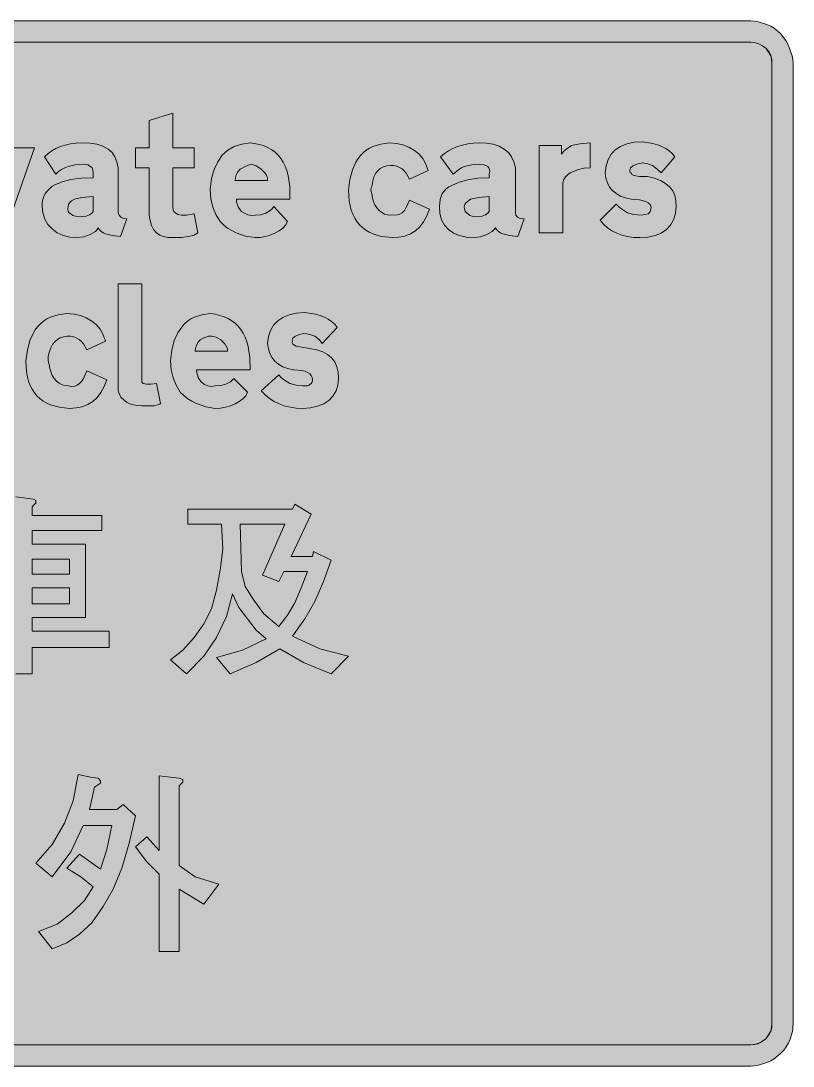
# Model space of a CAD drawing. Header units: metres. Extents: x 10 to 559, y 11 to 263.
# Drawn here: x 372.8 to 558.8, y 10.9 to 262.6 of the extents above; entities that cross this region are included whole.
import ezdxf

# ---------------------------------------------------------------- set-up
doc = ezdxf.new("R2010")
doc.units = ezdxf.units.M
doc.layers.add('FILL_BLACK_000000', color=7, linetype='Continuous', true_color=0x000000)
doc.layers.add('FILL_WHITE_FFFFFF', color=7, linetype='Continuous', true_color=0xffffff)

msp = doc.modelspace()

# ---------------------------------------------------------------- hatches: boundary and pattern name
at = {"layer": 'FILL_BLACK_000000', "true_color": 0x000000}
h = msp.add_hatch(color=7, dxfattribs=at)
h.dxf.hatch_style = 1
h.paths.add_polyline_path([(549.45, 262.5), (550.39, 262.33), (552.45, 261.66), (553.35, 261.33), (554.21, 260.83), (555.75, 259.56), (557.02, 257.87), (557.52, 256.99), (557.85, 255.96), (558.24, 255.06), (558.52, 254.16), (558.69, 253.26), (558.75, 252.36), (558.75, 21.06), (558.58, 19.22), (558.04, 17.35), (557.62, 16.43), (557.1, 15.53), (556.48, 14.67), (555.75, 13.86), (554.21, 12.58), (553.35, 12.09), (552.45, 11.76), (550.39, 11.08), (549.45, 10.92), (548.55, 10.86), (20.25, 10.86), (18.41, 11.03), (16.54, 11.57), (15.62, 11.99), (14.72, 12.51), (13.86, 13.13), (13.05, 13.86), (11.78, 15.55), (11.28, 16.43), (10.95, 17.46), (10.56, 18.36), (10.27, 19.26), (10.11, 20.16), (10.05, 21.06), (10.05, 252.36), (10.22, 254.2), (10.76, 256.07), (11.18, 256.99), (11.7, 257.89), (12.32, 258.75), (13.05, 259.56), (13.86, 260.29), (14.72, 260.91), (15.62, 261.43), (16.54, 261.85), (18.41, 262.39), (20.25, 262.56), (548.55, 262.56), (549.45, 262.5)])
h.paths.add_polyline_path([(18.19, 257.04), (17.32, 256.56), (16.57, 255.92), (15.97, 255.16), (15.52, 254.3), (15.25, 253.35), (15.15, 252.36), (15.15, 21.06), (15.19, 20.16), (15.45, 19.26), (15.94, 18.36), (16.65, 17.46), (17.42, 16.85), (18.34, 16.37), (19.31, 16.07), (20.25, 15.96), (548.55, 15.96), (549.49, 16.07), (550.46, 16.37), (551.38, 16.85), (552.15, 17.46), (552.89, 18.36), (553.35, 19.26), (553.58, 20.16), (553.65, 21.06), (553.65, 252.36), (553.61, 253.26), (553.35, 254.16), (552.86, 255.06), (552.15, 255.96), (551.38, 256.57), (550.46, 257.05), (549.49, 257.35), (548.55, 257.46), (20.25, 257.46), (19.17, 257.35), (18.19, 257.04)], flags=16)
h = msp.add_hatch(color=7, dxfattribs=at)
h.dxf.hatch_style = 1
h.paths.add_polyline_path([(414.45, 231.96), (414.45, 227.16), (409.35, 227.16), (409.35, 217.86), (409.42, 217), (409.6, 216.64), (409.95, 216.36), (410.59, 215.95), (411.45, 215.76), (412.65, 215.76), (414.45, 216.06), (415.35, 211.56), (414.96, 211.25), (414.45, 210.99), (413.14, 210.62), (411.43, 210.42), (409.35, 210.36), (408.11, 210.42), (407.06, 210.62), (406.19, 210.99), (405.45, 211.56), (404.7, 212.34), (404.21, 213.32), (403.89, 214.47), (403.65, 215.76), (403.65, 227.16), (400.35, 227.16), (400.35, 231.96), (403.65, 231.96), (403.65, 238.56), (409.35, 240.36), (409.35, 231.96), (414.45, 231.96)])
h = msp.add_hatch(color=7, dxfattribs=at)
h.dxf.hatch_style = 1
h.paths.add_polyline_path([(355.05, 231.96), (361.05, 231.96), (365.55, 218.16), (369.75, 231.96), (376.05, 231.96), (368.85, 211.56), (365.55, 211.56), (361.95, 211.56), (355.05, 231.96)])
h = msp.add_hatch(color=7, dxfattribs=at)
h.dxf.hatch_style = 1
h.paths.add_polyline_path([(394.72, 210.85), (393.15, 211.26), (392.53, 211.54), (392.02, 211.9), (391.63, 212.31), (391.35, 212.76), (391.13, 212.31), (390.72, 211.88), (389.47, 211.11), (387.89, 210.57), (386.25, 210.36), (384.51, 210.48), (382.91, 210.85), (381.48, 211.5), (380.25, 212.46), (379.24, 213.51), (378.49, 214.82), (378.01, 216.3), (377.85, 217.86), (377.9, 218.73), (378.05, 219.53), (378.29, 220.28), (378.63, 220.96), (379.07, 221.59), (379.61, 222.15), (380.24, 222.66), (380.96, 223.11), (382.7, 223.84), (384.81, 224.36), (387.3, 224.66), (390.15, 224.76), (390.15, 225.66), (390.07, 226.78), (389.9, 227.18), (389.55, 227.46), (388.87, 227.87), (388.37, 228.01), (387.75, 228.06), (385.84, 227.87), (384.15, 227.46), (383.3, 227.18), (382.54, 226.78), (381.83, 226.28), (381.15, 225.66), (378.45, 229.86), (379.28, 230.6), (380.19, 231.26), (381.19, 231.83), (382.28, 232.3), (383.44, 232.67), (384.69, 232.94), (386.03, 233.1), (387.45, 233.16), (389.36, 233.09), (391.05, 232.86), (392.51, 232.4), (393.75, 231.66), (394.72, 230.87), (395.4, 229.86), (395.86, 228.62), (396.15, 227.16), (396.15, 216.36), (396.44, 215.75), (396.86, 215.27), (397.46, 214.97), (398.25, 214.86), (396.75, 210.66), (394.72, 210.85)])
h.paths.add_polyline_path([(384.11, 216.73), (384.36, 216.34), (384.75, 216.06), (385.26, 215.71), (385.87, 215.53), (387.45, 215.46), (388.46, 215.56), (389.25, 215.83), (389.81, 216.22), (390.15, 216.66), (390.15, 220.26), (387.45, 220.07), (385.65, 219.66), (384.91, 219.21), (384.45, 218.76), (384.22, 218.31), (384.15, 217.86), (384.03, 217.24), (384.11, 216.73)], flags=16)
h = msp.add_hatch(color=7, dxfattribs=at)
h.dxf.hatch_style = 1
h.paths.add_polyline_path([(424.69, 219.02), (424.95, 218.16), (425.05, 217.76), (425.29, 217.41), (425.85, 216.66), (426.58, 216.22), (427.39, 215.87), (428.25, 215.69), (429.15, 215.76), (430.49, 215.88), (431.74, 216.25), (432.82, 216.9), (433.27, 217.34), (433.65, 217.86), (436.95, 214.26), (436.49, 213.4), (435.82, 212.64), (434.96, 211.97), (433.95, 211.41), (432.83, 210.96), (431.63, 210.63), (430.4, 210.43), (429.15, 210.36), (426.87, 210.76), (424.61, 211.52), (423.54, 212.05), (422.53, 212.68), (421.59, 213.42), (420.75, 214.26), (419.74, 215.9), (418.99, 217.71), (418.51, 219.74), (418.35, 222.06), (418.7, 224.59), (419.3, 226.79), (420.15, 228.66), (421.24, 230.2), (422.57, 231.41), (424.13, 232.31), (425.93, 232.89), (427.95, 233.16), (430.27, 232.76), (431.31, 232.44), (432.28, 232.02), (433.16, 231.52), (433.97, 230.92), (434.69, 230.23), (435.34, 229.45), (435.9, 228.57), (436.38, 227.6), (436.79, 226.53), (437.1, 225.36), (437.49, 222.71), (437.55, 219.66), (424.65, 219.66), (424.69, 219.02)])
h.paths.add_polyline_path([(432.15, 224.46), (432.15, 224.76), (431.87, 225.41), (431.5, 225.99), (430.54, 226.97), (429.41, 227.67), (428.25, 228.06), (426.9, 227.57), (425.55, 226.86), (424.98, 226.18), (424.61, 225.51), (424.41, 224.83), (424.35, 224.16), (432.15, 224.16), (432.15, 224.46)], flags=16)
h = msp.add_hatch(color=7, dxfattribs=at)
h.dxf.hatch_style = 1
h.paths.add_polyline_path([(463.25, 233.05), (464.77, 232.71), (466.19, 232.15), (467.55, 231.36), (468.61, 230.53), (469.54, 229.41), (470.29, 228.07), (470.85, 226.56), (466.35, 224.46), (465.56, 225.86), (465.08, 226.43), (464.55, 226.9), (463.96, 227.27), (463.31, 227.54), (462.61, 227.7), (461.85, 227.76), (460.89, 227.68), (460.05, 227.43), (459.32, 227.03), (458.7, 226.48), (458.19, 225.8), (457.8, 224.98), (457.52, 224.03), (457.35, 222.96), (457.09, 222.47), (457.05, 221.76), (457.35, 220.56), (457.35, 220.26), (457.63, 219.21), (458.01, 218.29), (458.48, 217.52), (459.04, 216.88), (459.66, 216.39), (460.35, 216.04), (461.08, 215.83), (461.85, 215.76), (463.42, 215.83), (464.04, 216.01), (464.55, 216.36), (465.13, 216.91), (465.56, 217.63), (466.35, 219.36), (471.15, 217.26), (470.52, 215.59), (469.74, 214.16), (468.83, 212.97), (467.77, 212.01), (466.58, 211.28), (465.24, 210.76), (463.77, 210.46), (462.15, 210.36), (459.72, 210.64), (458.62, 210.91), (457.6, 211.26), (456.66, 211.69), (455.8, 212.2), (455.01, 212.8), (454.31, 213.47), (453.69, 214.23), (453.15, 215.07), (452.7, 215.99), (452.32, 216.98), (451.82, 219.22), (451.65, 221.76), (452, 224.39), (452.61, 226.66), (453.46, 228.58), (453.99, 229.41), (454.57, 230.16), (455.23, 230.82), (455.94, 231.4), (456.72, 231.89), (457.56, 232.31), (459.43, 232.89), (461.55, 233.16), (463.25, 233.05)])
h = msp.add_hatch(color=7, dxfattribs=at)
h.dxf.hatch_style = 1
h.paths.add_polyline_path([(490.42, 210.85), (488.85, 211.26), (488.23, 211.54), (487.72, 211.9), (487.33, 212.31), (487.05, 212.76), (486.73, 212.31), (486.25, 211.88), (484.95, 211.11), (483.42, 210.57), (481.95, 210.36), (480.04, 210.49), (478.36, 210.86), (476.92, 211.47), (475.73, 212.31), (474.78, 213.38), (474.1, 214.66), (473.69, 216.16), (473.55, 217.86), (473.72, 219.54), (473.95, 220.29), (474.26, 220.97), (474.68, 221.58), (475.2, 222.12), (475.82, 222.58), (476.55, 222.96), (478.29, 223.75), (480.38, 224.31), (482.79, 224.65), (485.55, 224.76), (485.55, 225.66), (485.67, 226.28), (485.62, 226.78), (485.47, 227.18), (485.25, 227.46), (484.31, 227.87), (483.15, 228.06), (481.35, 227.87), (479.55, 227.46), (478.87, 227.18), (478.2, 226.78), (476.85, 225.66), (473.85, 229.86), (474.78, 230.6), (475.77, 231.26), (476.82, 231.83), (477.94, 232.3), (479.13, 232.67), (480.39, 232.94), (481.73, 233.1), (483.15, 233.16), (484.89, 233.09), (486.49, 232.86), (487.92, 232.4), (489.15, 231.66), (490.16, 230.87), (490.95, 229.86), (491.51, 228.62), (491.85, 227.16), (491.85, 216.36), (491.97, 215.75), (492.34, 215.27), (492.99, 214.97), (493.95, 214.86), (492.45, 210.66), (490.42, 210.85)])
h.paths.add_polyline_path([(479.77, 216.73), (480.06, 216.34), (480.45, 216.06), (480.91, 215.71), (481.43, 215.53), (482.85, 215.46), (483.86, 215.56), (484.65, 215.83), (485.21, 216.22), (485.55, 216.66), (485.55, 220.26), (483.07, 220.07), (481.05, 219.66), (479.96, 218.76), (479.66, 218.31), (479.55, 217.86), (479.61, 217.24), (479.77, 216.73)], flags=16)
h = msp.add_hatch(color=7, dxfattribs=at)
h.dxf.hatch_style = 1
h.paths.add_polyline_path([(497.55, 232.56), (502.95, 232.56), (502.95, 230.46), (503.45, 231.08), (504.04, 231.62), (505.35, 232.56), (507.37, 232.97), (509.85, 233.16), (509.85, 227.16), (508.38, 227.06), (507.11, 226.78), (506.01, 226.4), (505.05, 225.96), (504.43, 225.5), (503.93, 224.98), (503.53, 224.36), (503.25, 223.56), (503.25, 211.56), (497.55, 211.56), (497.55, 232.56)])
h = msp.add_hatch(color=7, dxfattribs=at)
h.dxf.hatch_style = 1
h.paths.add_polyline_path([(530.4, 216.16), (529.95, 214.66), (529.22, 213.38), (528.22, 212.31), (526.98, 211.47), (525.49, 210.86), (523.77, 210.49), (521.85, 210.36), (520.32, 210.43), (518.87, 210.64), (517.52, 210.98), (516.26, 211.45), (515.1, 212.04), (514.05, 212.76), (513.09, 213.6), (512.25, 214.56), (516.15, 218.46), (516.7, 217.84), (517.39, 217.3), (518.85, 216.36), (520.39, 215.95), (522.15, 215.76), (523.95, 216.06), (524.36, 216.7), (524.55, 217.56), (524.47, 217.99), (524.22, 218.39), (523.82, 218.75), (523.27, 219.06), (521.77, 219.5), (519.75, 219.66), (518.37, 219.96), (517.16, 220.39), (516.12, 220.97), (515.25, 221.68), (514.55, 222.54), (514.01, 223.54), (513.65, 224.68), (513.45, 225.96), (513.69, 227.66), (514.18, 229.16), (514.93, 230.44), (515.92, 231.51), (517.18, 232.35), (518.68, 232.96), (520.44, 233.33), (522.45, 233.46), (524.98, 233.07), (526.1, 232.74), (527.14, 232.33), (528.07, 231.84), (528.9, 231.27), (529.63, 230.61), (530.25, 229.86), (526.95, 225.96), (526.01, 226.86), (524.85, 227.76), (523.76, 228.17), (522.45, 228.36), (521.1, 228.08), (520.16, 227.68), (519.62, 227.18), (519.45, 226.56), (519.45, 226.26), (519.49, 226), (519.75, 225.96), (519.94, 225.55), (520.35, 225.36), (521.77, 225.1), (523.65, 225.06), (525.34, 224.65), (526.8, 224.1), (528.02, 223.41), (529.01, 222.58), (529.76, 221.61), (530.27, 220.5), (530.54, 219.25), (530.55, 217.86), (530.4, 216.16)])
h = msp.add_hatch(color=7, dxfattribs=at)
h.dxf.hatch_style = 1
h.paths.add_polyline_path([(401.85, 176.46), (401.85, 175.86), (401.85, 175.56), (402.24, 175.22), (402.97, 175.07), (404.04, 175.1), (405.45, 175.26), (406.35, 170.46), (406.24, 170.28), (405.94, 170.16), (404.85, 169.86), (401.85, 169.86), (400.85, 169.92), (399.9, 170.08), (399.02, 170.37), (398.21, 170.76), (397.51, 171.27), (396.91, 171.88), (396.46, 172.62), (396.15, 173.46), (396.15, 174.36), (396.15, 174.66), (396.15, 199.26), (401.85, 199.26), (401.85, 176.46)])
h = msp.add_hatch(color=7, dxfattribs=at)
h.dxf.hatch_style = 1
h.paths.add_polyline_path([(385.55, 191.95), (387.08, 191.61), (388.49, 191.05), (389.85, 190.26), (390.91, 189.43), (391.84, 188.31), (392.59, 186.97), (393.15, 185.46), (388.65, 183.36), (387.86, 184.76), (387.37, 185.33), (386.81, 185.8), (386.19, 186.17), (385.49, 186.44), (384.71, 186.6), (383.85, 186.66), (382.99, 186.49), (382.22, 186.21), (381.53, 185.8), (380.92, 185.27), (380.4, 184.62), (379.97, 183.83), (379.62, 182.92), (379.35, 181.86), (379.35, 180.66), (379.65, 179.46), (379.65, 179.16), (379.93, 178.11), (380.31, 177.19), (380.78, 176.42), (381.34, 175.78), (381.96, 175.29), (382.65, 174.94), (383.38, 174.73), (384.15, 174.66), (384.99, 174.54), (385.72, 174.62), (386.34, 174.87), (386.85, 175.26), (387.43, 175.77), (387.86, 176.42), (388.65, 178.26), (393.45, 176.16), (392.82, 174.49), (392.04, 173.06), (391.13, 171.87), (390.07, 170.91), (388.88, 170.18), (387.54, 169.66), (386.07, 169.36), (384.45, 169.26), (382.02, 169.53), (379.9, 170.11), (378.96, 170.53), (378.1, 171.02), (377.31, 171.6), (376.61, 172.26), (375.99, 173.01), (375.45, 173.84), (375, 174.75), (374.62, 175.76), (374.33, 176.85), (374.12, 178.03), (373.95, 180.66), (374.3, 183.29), (374.91, 185.56), (375.76, 187.48), (376.29, 188.31), (376.87, 189.06), (377.53, 189.72), (378.24, 190.3), (379.02, 190.79), (379.86, 191.21), (381.73, 191.79), (383.85, 192.06), (385.55, 191.95)])
h = msp.add_hatch(color=7, dxfattribs=at)
h.dxf.hatch_style = 1
h.paths.add_polyline_path([(415.09, 177.81), (415.35, 177.06), (415.45, 176.66), (415.69, 176.31), (416.25, 175.56), (416.98, 175), (417.79, 174.66), (418.65, 174.55), (419.55, 174.66), (420.89, 174.77), (422.14, 175.11), (423.22, 175.67), (424.05, 176.46), (427.35, 173.16), (426.89, 172.3), (426.22, 171.54), (425.36, 170.87), (424.35, 170.31), (423.23, 169.86), (422.03, 169.53), (420.8, 169.33), (419.55, 169.26), (417.27, 169.66), (415.01, 170.42), (413.94, 170.95), (412.93, 171.58), (411.99, 172.32), (411.15, 173.16), (410.14, 174.8), (409.39, 176.57), (408.91, 178.52), (408.75, 180.66), (409.1, 183.29), (409.7, 185.56), (410.55, 187.48), (411.64, 189.06), (412.27, 189.72), (412.97, 190.3), (413.72, 190.79), (414.53, 191.21), (416.33, 191.79), (418.35, 192.06), (419.55, 191.9), (420.67, 191.65), (421.71, 191.31), (422.68, 190.88), (423.56, 190.35), (424.37, 189.74), (425.09, 189.03), (425.74, 188.23), (426.3, 187.35), (426.78, 186.36), (427.19, 185.29), (427.5, 184.13), (427.89, 181.53), (427.95, 178.56), (415.05, 178.56), (415.09, 177.81)])
h.paths.add_polyline_path([(422.55, 183.36), (422.55, 183.66), (421.9, 184.76), (420.94, 185.72), (419.81, 186.4), (419.22, 186.59), (418.65, 186.66), (417.97, 186.6), (417.3, 186.43), (416.62, 186.15), (415.95, 185.76), (415.38, 185.08), (415.01, 184.41), (414.81, 183.73), (414.75, 183.06), (422.55, 183.06), (422.55, 183.36)], flags=16)
h = msp.add_hatch(color=7, dxfattribs=at)
h.dxf.hatch_style = 1
h.paths.add_polyline_path([(449.1, 174.86), (448.65, 173.44), (447.92, 172.2), (446.92, 171.17), (445.68, 170.35), (444.19, 169.75), (442.47, 169.38), (440.55, 169.26), (439.02, 169.33), (437.57, 169.54), (436.2, 169.88), (434.93, 170.35), (433.73, 170.94), (432.62, 171.66), (431.59, 172.5), (430.65, 173.46), (434.85, 177.36), (435.36, 176.74), (435.97, 176.2), (437.55, 175.26), (439.05, 174.85), (440.55, 174.66), (441.67, 174.7), (442.07, 174.79), (442.35, 174.96), (442.7, 175.23), (442.87, 175.56), (442.95, 176.16), (442.88, 176.69), (442.67, 177.17), (442.32, 177.58), (441.82, 177.92), (441.19, 178.2), (440.42, 178.4), (438.45, 178.56), (437.07, 178.86), (435.86, 179.29), (434.82, 179.87), (433.95, 180.58), (433.25, 181.44), (432.71, 182.44), (432.35, 183.58), (432.15, 184.86), (432.39, 186.55), (432.88, 188.01), (433.63, 189.26), (434.62, 190.3), (435.88, 191.12), (437.38, 191.74), (439.14, 192.15), (441.15, 192.36), (443.68, 191.97), (444.8, 191.64), (445.84, 191.23), (446.77, 190.74), (447.6, 190.17), (448.33, 189.51), (448.95, 188.76), (445.35, 184.86), (444.67, 185.76), (443.55, 186.66), (442.31, 187.07), (441.65, 187.21), (440.85, 187.26), (439.63, 186.98), (438.71, 186.58), (438.19, 186.08), (438.11, 185.78), (438.15, 185.46), (438.08, 185.06), (438.26, 184.75), (439.05, 184.26), (440.36, 183.96), (442.35, 183.66), (444.02, 183.35), (445.45, 182.87), (446.64, 182.23), (447.6, 181.41), (448.33, 180.43), (448.85, 179.27), (449.15, 177.95), (449.25, 176.46), (449.1, 174.86)])
h = msp.add_hatch(color=7, dxfattribs=at)
h.dxf.hatch_style = 1
h.paths.add_polyline_path([(376.35, 146.46), (376.05, 146.16), (375.45, 145.56), (375.45, 143.46), (392.25, 143.46), (392.25, 139.86), (375.45, 139.86), (375.45, 136.56), (388.35, 136.56), (388.35, 118.86), (375.45, 118.86), (375.45, 115.56), (394.05, 115.56), (394.05, 111.66), (375.45, 111.66), (375.45, 105.36), (371.55, 105.36), (371.55, 111.66), (353.25, 111.66), (353.25, 115.56), (371.55, 115.56), (371.55, 118.86), (359.25, 118.86), (359.25, 136.56), (371.55, 136.56), (371.55, 139.86), (354.75, 139.86), (354.75, 143.46), (371.55, 143.46), (371.55, 147.96), (375.75, 147.36), (376.35, 147.06), (376.35, 146.46)])
h.paths.add_polyline_path([(371.55, 129.36), (371.55, 132.96), (363.45, 132.96), (363.45, 129.36), (371.55, 129.36)], flags=16)
h.paths.add_polyline_path([(363.45, 122.16), (371.55, 122.16), (371.55, 126.06), (363.45, 126.06), (363.45, 122.16)], flags=16)
h.paths.add_polyline_path([(375.45, 132.96), (375.45, 129.36), (384.45, 129.36), (384.45, 132.96), (375.45, 132.96)], flags=16)
h.paths.add_polyline_path([(384.45, 126.06), (375.45, 126.06), (375.45, 122.16), (384.45, 122.16), (384.45, 126.06)], flags=16)
h = msp.add_hatch(color=7, dxfattribs=at)
h.dxf.hatch_style = 1
h.paths.add_polyline_path([(438.75, 146.16), (442.65, 143.76), (437.85, 133.56), (442.95, 133.56), (443.25, 134.76), (447.45, 132.66), (445.65, 127.56), (443.55, 122.76), (441.15, 118.56), (438.15, 114.36), (444.75, 111.36), (451.65, 109.56), (447.45, 105.36), (440.85, 108.06), (435.15, 111.36), (429.45, 108.06), (423.15, 105.36), (419.85, 109.26), (426.15, 111.06), (431.85, 113.76), (429.45, 115.86), (427.35, 118.56), (425.25, 121.26), (423.75, 124.56), (422.25, 119.16), (419.85, 114.06), (416.85, 109.56), (412.65, 105.36), (408.75, 108.66), (411.75, 111.06), (414.45, 114.06), (416.85, 117.36), (418.65, 120.96), (419.85, 125.46), (420.75, 130.26), (421.35, 135.36), (421.05, 141.36), (412.95, 141.36), (412.95, 144.96), (438.15, 144.96), (438.75, 146.16)])
h.paths.add_polyline_path([(426.75, 126.36), (428.85, 123.06), (431.25, 119.76), (434.85, 116.76), (436.95, 119.46), (438.75, 122.46), (440.25, 126.06), (441.75, 129.96), (436.05, 129.96), (434.85, 127.56), (430.95, 129.06), (436.35, 141.36), (425.55, 141.36), (425.85, 129.96), (426.75, 126.36)], flags=16)
h = msp.add_hatch(color=7, dxfattribs=at)
h.dxf.hatch_style = 1
h.paths.add_polyline_path([(391.35, 80.16), (391.95, 79.56), (391.95, 78.96), (390.45, 78.06), (389.25, 72.66), (395.85, 72.66), (397.35, 73.86), (400.35, 71.16), (398.85, 64.56), (397.05, 58.56), (394.95, 53.46), (392.55, 49.26), (389.85, 45.36), (386.85, 42.66), (383.85, 40.56), (380.25, 39.06), (376.95, 43.26), (381.45, 45.06), (385.05, 47.76), (388.05, 50.76), (390.15, 54.06), (387.15, 56.46), (383.85, 58.56), (386.85, 61.86), (391.95, 58.26), (393.45, 63.06), (394.65, 68.76), (387.75, 68.76), (384.75, 62.46), (380.25, 56.46), (376.35, 59.76), (380.25, 64.26), (383.25, 69.36), (385.35, 74.76), (386.55, 81.06), (389.55, 80.46), (391.35, 80.16)])
h = msp.add_hatch(color=7, dxfattribs=at)
h.dxf.hatch_style = 1
h.paths.add_polyline_path([(410.85, 80.16), (411.75, 79.86), (411.75, 79.26), (410.85, 78.36), (410.85, 59.16), (414.75, 56.46), (420.45, 54.66), (416.85, 49.86), (410.85, 53.46), (410.85, 38.46), (406.05, 38.46), (406.05, 57.06), (403.05, 60.06), (400.35, 63.66), (403.05, 66.06), (406.05, 62.76), (406.05, 80.76), (408.75, 80.46), (410.85, 80.16)])
at = {"layer": 'FILL_WHITE_FFFFFF', "true_color": 0xffffff}
h = msp.add_hatch(color=7, dxfattribs=at)
h.dxf.hatch_style = 1
h.paths.add_polyline_path([(548.55, 257.46), (549.49, 257.35), (550.46, 257.05), (551.38, 256.57), (552.15, 255.96), (552.89, 255.19), (553.35, 254.27), (553.58, 253.3), (553.65, 252.36), (553.65, 21.06), (553.61, 20.16), (553.35, 19.26), (552.86, 18.36), (552.15, 17.46), (551.36, 16.86), (550.93, 16.53), (550.35, 16.26), (548.55, 15.96), (20.25, 15.96), (19.31, 16.07), (18.34, 16.37), (17.42, 16.85), (16.65, 17.46), (15.91, 18.36), (15.45, 19.26), (15.22, 20.16), (15.15, 21.06), (15.15, 252.36), (15.25, 253.35), (15.52, 254.3), (15.97, 255.16), (16.57, 255.92), (17.32, 256.56), (18.19, 257.04), (19.17, 257.35), (20.25, 257.46), (548.55, 257.46)])

# ---------------------------------------------------------------- linework, layer by layer
at = {"layer": 'FILL_BLACK_000000', "lineweight": 0, "true_color": 0x000000}
for points in [[(20.25, 262.56), (548.55, 262.56), (549.45, 262.5), (550.39, 262.33), (552.45, 261.66), (553.35, 261.33), (554.21, 260.83), (555.75, 259.56), (557.02, 257.87), (557.52, 256.99), (557.85, 255.96), (558.24, 255.06), (558.52, 254.16), (558.69, 253.26), (558.75, 252.36), (558.75, 21.06), (558.58, 19.22), (558.04, 17.35), (557.62, 16.43), (557.1, 15.53), (556.48, 14.67), (555.75, 13.86), (554.21, 12.58), (553.35, 12.09), (552.45, 11.76), (550.39, 11.08), (549.45, 10.92), (548.55, 10.86), (20.25, 10.86)], [(20.25, 15.96), (548.55, 15.96), (549.49, 16.07), (550.46, 16.37), (551.38, 16.85), (552.15, 17.46), (552.89, 18.36), (553.35, 19.26), (553.58, 20.16), (553.65, 21.06), (553.65, 252.36), (553.61, 253.26), (553.35, 254.16), (552.86, 255.06), (552.15, 255.96), (551.38, 256.57), (550.46, 257.05), (549.49, 257.35), (548.55, 257.46), (20.25, 257.46)], [(371.55, 147.96), (375.75, 147.36), (376.35, 147.06), (376.35, 146.46), (376.05, 146.16), (375.45, 145.56), (375.45, 143.46), (392.25, 143.46), (392.25, 139.86), (375.45, 139.86), (375.45, 136.56), (388.35, 136.56), (388.35, 118.86), (375.45, 118.86), (375.45, 115.56), (394.05, 115.56), (394.05, 111.66), (375.45, 111.66), (375.45, 105.36), (371.55, 105.36)]]:
    msp.add_lwpolyline(points, dxfattribs=at)
for points in [[(414.45, 231.96), (414.45, 227.16), (409.35, 227.16), (409.35, 217.86), (409.42, 217), (409.6, 216.64), (409.95, 216.36), (410.59, 215.95), (411.45, 215.76), (412.65, 215.76), (414.45, 216.06), (415.35, 211.56), (414.96, 211.25), (414.45, 210.99), (413.14, 210.62), (411.43, 210.42), (409.35, 210.36), (408.11, 210.42), (407.06, 210.62), (406.19, 210.99), (405.45, 211.56), (404.7, 212.34), (404.21, 213.32), (403.89, 214.47), (403.65, 215.76), (403.65, 227.16), (400.35, 227.16), (400.35, 231.96), (403.65, 231.96), (403.65, 238.56), (409.35, 240.36), (409.35, 231.96)], [(355.05, 231.96), (361.05, 231.96), (365.55, 218.16), (369.75, 231.96), (376.05, 231.96), (368.85, 211.56), (365.55, 211.56), (361.95, 211.56)], [(394.72, 210.85), (393.15, 211.26), (392.53, 211.54), (392.02, 211.9), (391.63, 212.31), (391.35, 212.76), (391.13, 212.31), (390.72, 211.88), (389.47, 211.11), (387.89, 210.57), (386.25, 210.36), (384.51, 210.48), (382.91, 210.85), (381.48, 211.5), (380.25, 212.46), (379.24, 213.51), (378.49, 214.82), (378.01, 216.3), (377.85, 217.86), (377.9, 218.73), (378.05, 219.53), (378.29, 220.28), (378.63, 220.96), (379.07, 221.59), (379.61, 222.15), (380.24, 222.66), (380.96, 223.11), (382.7, 223.84), (384.81, 224.36), (387.3, 224.66), (390.15, 224.76), (390.15, 225.66), (390.07, 226.78), (389.9, 227.18), (389.55, 227.46), (388.87, 227.87), (388.37, 228.01), (387.75, 228.06), (385.84, 227.87), (384.15, 227.46), (383.3, 227.18), (382.54, 226.78), (381.83, 226.28), (381.15, 225.66), (378.45, 229.86), (379.28, 230.6), (380.19, 231.26), (381.19, 231.83), (382.28, 232.3), (383.44, 232.67), (384.69, 232.94), (386.03, 233.1), (387.45, 233.16), (389.36, 233.09), (391.05, 232.86), (392.51, 232.4), (393.75, 231.66), (394.72, 230.87), (395.4, 229.86), (395.86, 228.62), (396.15, 227.16), (396.15, 216.36), (396.44, 215.75), (396.86, 215.27), (397.46, 214.97), (398.25, 214.86), (396.75, 210.66)], [(424.69, 219.02), (424.95, 218.16), (425.05, 217.76), (425.29, 217.41), (425.85, 216.66), (426.58, 216.22), (427.39, 215.87), (428.25, 215.69), (429.15, 215.76), (430.49, 215.88), (431.74, 216.25), (432.82, 216.9), (433.27, 217.34), (433.65, 217.86), (436.95, 214.26), (436.49, 213.4), (435.82, 212.64), (434.96, 211.97), (433.95, 211.41), (432.83, 210.96), (431.63, 210.63), (430.4, 210.43), (429.15, 210.36), (426.87, 210.76), (424.61, 211.52), (423.54, 212.05), (422.53, 212.68), (421.59, 213.42), (420.75, 214.26), (419.74, 215.9), (418.99, 217.71), (418.51, 219.74), (418.35, 222.06), (418.7, 224.59), (419.3, 226.79), (420.15, 228.66), (421.24, 230.2), (422.57, 231.41), (424.13, 232.31), (425.93, 232.89), (427.95, 233.16), (430.27, 232.76), (431.31, 232.44), (432.28, 232.02), (433.16, 231.52), (433.97, 230.92), (434.69, 230.23), (435.34, 229.45), (435.9, 228.57), (436.38, 227.6), (436.79, 226.53), (437.1, 225.36), (437.49, 222.71), (437.55, 219.66), (424.65, 219.66)], [(463.25, 233.05), (464.77, 232.71), (466.19, 232.15), (467.55, 231.36), (468.61, 230.53), (469.54, 229.41), (470.29, 228.07), (470.85, 226.56), (466.35, 224.46), (465.56, 225.86), (465.08, 226.43), (464.55, 226.9), (463.96, 227.27), (463.31, 227.54), (462.61, 227.7), (461.85, 227.76), (460.89, 227.68), (460.05, 227.43), (459.32, 227.03), (458.7, 226.48), (458.19, 225.8), (457.8, 224.98), (457.52, 224.03), (457.35, 222.96), (457.09, 222.47), (457.05, 221.76), (457.35, 220.56), (457.35, 220.26), (457.63, 219.21), (458.01, 218.29), (458.48, 217.52), (459.04, 216.88), (459.66, 216.39), (460.35, 216.04), (461.08, 215.83), (461.85, 215.76), (463.42, 215.83), (464.04, 216.01), (464.55, 216.36), (465.13, 216.91), (465.56, 217.63), (466.35, 219.36), (471.15, 217.26), (470.52, 215.59), (469.74, 214.16), (468.83, 212.97), (467.77, 212.01), (466.58, 211.28), (465.24, 210.76), (463.77, 210.46), (462.15, 210.36), (459.72, 210.64), (458.62, 210.91), (457.6, 211.26), (456.66, 211.69), (455.8, 212.2), (455.01, 212.8), (454.31, 213.47), (453.69, 214.23), (453.15, 215.07), (452.7, 215.99), (452.32, 216.98), (451.82, 219.22), (451.65, 221.76), (452, 224.39), (452.61, 226.66), (453.46, 228.58), (453.99, 229.41), (454.57, 230.16), (455.23, 230.82), (455.94, 231.4), (456.72, 231.89), (457.56, 232.31), (459.43, 232.89), (461.55, 233.16)], [(490.42, 210.85), (488.85, 211.26), (488.23, 211.54), (487.72, 211.9), (487.33, 212.31), (487.05, 212.76), (486.73, 212.31), (486.25, 211.88), (484.95, 211.11), (483.42, 210.57), (481.95, 210.36), (480.04, 210.49), (478.36, 210.86), (476.92, 211.47), (475.73, 212.31), (474.78, 213.38), (474.1, 214.66), (473.69, 216.16), (473.55, 217.86), (473.72, 219.54), (473.95, 220.29), (474.26, 220.97), (474.68, 221.58), (475.2, 222.12), (475.82, 222.58), (476.55, 222.96), (478.29, 223.75), (480.38, 224.31), (482.79, 224.65), (485.55, 224.76), (485.55, 225.66), (485.67, 226.28), (485.62, 226.78), (485.47, 227.18), (485.25, 227.46), (484.31, 227.87), (483.15, 228.06), (481.35, 227.87), (479.55, 227.46), (478.87, 227.18), (478.2, 226.78), (476.85, 225.66), (473.85, 229.86), (474.78, 230.6), (475.77, 231.26), (476.82, 231.83), (477.94, 232.3), (479.13, 232.67), (480.39, 232.94), (481.73, 233.1), (483.15, 233.16), (484.89, 233.09), (486.49, 232.86), (487.92, 232.4), (489.15, 231.66), (490.16, 230.87), (490.95, 229.86), (491.51, 228.62), (491.85, 227.16), (491.85, 216.36), (491.97, 215.75), (492.34, 215.27), (492.99, 214.97), (493.95, 214.86), (492.45, 210.66)], [(497.55, 232.56), (502.95, 232.56), (502.95, 230.46), (503.45, 231.08), (504.04, 231.62), (505.35, 232.56), (507.37, 232.97), (509.85, 233.16), (509.85, 227.16), (508.38, 227.06), (507.11, 226.78), (506.01, 226.4), (505.05, 225.96), (504.43, 225.5), (503.93, 224.98), (503.53, 224.36), (503.25, 223.56), (503.25, 211.56), (497.55, 211.56)], [(530.4, 216.16), (529.95, 214.66), (529.22, 213.38), (528.22, 212.31), (526.98, 211.47), (525.49, 210.86), (523.77, 210.49), (521.85, 210.36), (520.32, 210.43), (518.87, 210.64), (517.52, 210.98), (516.26, 211.45), (515.1, 212.04), (514.05, 212.76), (513.09, 213.6), (512.25, 214.56), (516.15, 218.46), (516.7, 217.84), (517.39, 217.3), (518.85, 216.36), (520.39, 215.95), (522.15, 215.76), (523.95, 216.06), (524.36, 216.7), (524.55, 217.56), (524.47, 217.99), (524.22, 218.39), (523.82, 218.75), (523.27, 219.06), (521.77, 219.5), (519.75, 219.66), (518.37, 219.96), (517.16, 220.39), (516.12, 220.97), (515.25, 221.68), (514.55, 222.54), (514.01, 223.54), (513.65, 224.68), (513.45, 225.96), (513.69, 227.66), (514.18, 229.16), (514.93, 230.44), (515.92, 231.51), (517.18, 232.35), (518.68, 232.96), (520.44, 233.33), (522.45, 233.46), (524.98, 233.07), (526.1, 232.74), (527.14, 232.33), (528.07, 231.84), (528.9, 231.27), (529.63, 230.61), (530.25, 229.86), (526.95, 225.96), (526.01, 226.86), (524.85, 227.76), (523.76, 228.17), (522.45, 228.36), (521.1, 228.08), (520.16, 227.68), (519.62, 227.18), (519.45, 226.56), (519.45, 226.26), (519.49, 226), (519.75, 225.96), (519.94, 225.55), (520.35, 225.36), (521.77, 225.1), (523.65, 225.06), (525.34, 224.65), (526.8, 224.1), (528.02, 223.41), (529.01, 222.58), (529.76, 221.61), (530.27, 220.5), (530.54, 219.25), (530.55, 217.86)], [(432.15, 224.46), (432.15, 224.76), (431.87, 225.41), (431.5, 225.99), (430.54, 226.97), (429.41, 227.67), (428.25, 228.06), (426.9, 227.57), (425.55, 226.86), (424.98, 226.18), (424.61, 225.51), (424.41, 224.83), (424.35, 224.16), (432.15, 224.16)], [(384.11, 216.73), (384.36, 216.34), (384.75, 216.06), (385.26, 215.71), (385.87, 215.53), (387.45, 215.46), (388.46, 215.56), (389.25, 215.83), (389.81, 216.22), (390.15, 216.66), (390.15, 220.26), (387.45, 220.07), (385.65, 219.66), (384.91, 219.21), (384.45, 218.76), (384.22, 218.31), (384.15, 217.86), (384.03, 217.24)], [(479.77, 216.73), (480.06, 216.34), (480.45, 216.06), (480.91, 215.71), (481.43, 215.53), (482.85, 215.46), (483.86, 215.56), (484.65, 215.83), (485.21, 216.22), (485.55, 216.66), (485.55, 220.26), (483.07, 220.07), (481.05, 219.66), (479.96, 218.76), (479.66, 218.31), (479.55, 217.86), (479.61, 217.24)], [(401.85, 176.46), (401.85, 175.86), (401.85, 175.56), (402.24, 175.22), (402.97, 175.07), (404.04, 175.1), (405.45, 175.26), (406.35, 170.46), (406.24, 170.28), (405.94, 170.16), (404.85, 169.86), (401.85, 169.86), (400.85, 169.92), (399.9, 170.08), (399.02, 170.37), (398.21, 170.76), (397.51, 171.27), (396.91, 171.88), (396.46, 172.62), (396.15, 173.46), (396.15, 174.36), (396.15, 174.66), (396.15, 199.26), (401.85, 199.26)], [(385.55, 191.95), (387.08, 191.61), (388.49, 191.05), (389.85, 190.26), (390.91, 189.43), (391.84, 188.31), (392.59, 186.97), (393.15, 185.46), (388.65, 183.36), (387.86, 184.76), (387.37, 185.33), (386.81, 185.8), (386.19, 186.17), (385.49, 186.44), (384.71, 186.6), (383.85, 186.66), (382.99, 186.49), (382.22, 186.21), (381.53, 185.8), (380.92, 185.27), (380.4, 184.62), (379.97, 183.83), (379.62, 182.92), (379.35, 181.86), (379.35, 180.66), (379.65, 179.46), (379.65, 179.16), (379.93, 178.11), (380.31, 177.19), (380.78, 176.42), (381.34, 175.78), (381.96, 175.29), (382.65, 174.94), (383.38, 174.73), (384.15, 174.66), (384.99, 174.54), (385.72, 174.62), (386.34, 174.87), (386.85, 175.26), (387.43, 175.77), (387.86, 176.42), (388.65, 178.26), (393.45, 176.16), (392.82, 174.49), (392.04, 173.06), (391.13, 171.87), (390.07, 170.91), (388.88, 170.18), (387.54, 169.66), (386.07, 169.36), (384.45, 169.26), (382.02, 169.53), (379.9, 170.11), (378.96, 170.53), (378.1, 171.02), (377.31, 171.6), (376.61, 172.26), (375.99, 173.01), (375.45, 173.84), (375, 174.75), (374.62, 175.76), (374.33, 176.85), (374.12, 178.03), (373.95, 180.66), (374.3, 183.29), (374.91, 185.56), (375.76, 187.48), (376.29, 188.31), (376.87, 189.06), (377.53, 189.72), (378.24, 190.3), (379.02, 190.79), (379.86, 191.21), (381.73, 191.79), (383.85, 192.06)], [(415.09, 177.81), (415.35, 177.06), (415.45, 176.66), (415.69, 176.31), (416.25, 175.56), (416.98, 175), (417.79, 174.66), (418.65, 174.55), (419.55, 174.66), (420.89, 174.77), (422.14, 175.11), (423.22, 175.67), (424.05, 176.46), (427.35, 173.16), (426.89, 172.3), (426.22, 171.54), (425.36, 170.87), (424.35, 170.31), (423.23, 169.86), (422.03, 169.53), (420.8, 169.33), (419.55, 169.26), (417.27, 169.66), (415.01, 170.42), (413.94, 170.95), (412.93, 171.58), (411.99, 172.32), (411.15, 173.16), (410.14, 174.8), (409.39, 176.57), (408.91, 178.52), (408.75, 180.66), (409.1, 183.29), (409.7, 185.56), (410.55, 187.48), (411.64, 189.06), (412.27, 189.72), (412.97, 190.3), (413.72, 190.79), (414.53, 191.21), (416.33, 191.79), (418.35, 192.06), (419.55, 191.9), (420.67, 191.65), (421.71, 191.31), (422.68, 190.88), (423.56, 190.35), (424.37, 189.74), (425.09, 189.03), (425.74, 188.23), (426.3, 187.35), (426.78, 186.36), (427.19, 185.29), (427.5, 184.13), (427.89, 181.53), (427.95, 178.56), (415.05, 178.56)], [(449.1, 174.86), (448.65, 173.44), (447.92, 172.2), (446.92, 171.17), (445.68, 170.35), (444.19, 169.75), (442.47, 169.38), (440.55, 169.26), (439.02, 169.33), (437.57, 169.54), (436.2, 169.88), (434.93, 170.35), (433.73, 170.94), (432.62, 171.66), (431.59, 172.5), (430.65, 173.46), (434.85, 177.36), (435.36, 176.74), (435.97, 176.2), (437.55, 175.26), (439.05, 174.85), (440.55, 174.66), (441.67, 174.7), (442.07, 174.79), (442.35, 174.96), (442.7, 175.23), (442.87, 175.56), (442.95, 176.16), (442.88, 176.69), (442.67, 177.17), (442.32, 177.58), (441.82, 177.92), (441.19, 178.2), (440.42, 178.4), (438.45, 178.56), (437.07, 178.86), (435.86, 179.29), (434.82, 179.87), (433.95, 180.58), (433.25, 181.44), (432.71, 182.44), (432.35, 183.58), (432.15, 184.86), (432.39, 186.55), (432.88, 188.01), (433.63, 189.26), (434.62, 190.3), (435.88, 191.12), (437.38, 191.74), (439.14, 192.15), (441.15, 192.36), (443.68, 191.97), (444.8, 191.64), (445.84, 191.23), (446.77, 190.74), (447.6, 190.17), (448.33, 189.51), (448.95, 188.76), (445.35, 184.86), (444.67, 185.76), (443.55, 186.66), (442.31, 187.07), (441.65, 187.21), (440.85, 187.26), (439.63, 186.98), (438.71, 186.58), (438.19, 186.08), (438.11, 185.78), (438.15, 185.46), (438.08, 185.06), (438.26, 184.75), (439.05, 184.26), (440.36, 183.96), (442.35, 183.66), (444.02, 183.35), (445.45, 182.87), (446.64, 182.23), (447.6, 181.41), (448.33, 180.43), (448.85, 179.27), (449.15, 177.95), (449.25, 176.46)], [(422.55, 183.36), (422.55, 183.66), (421.9, 184.76), (420.94, 185.72), (419.81, 186.4), (419.22, 186.59), (418.65, 186.66), (417.97, 186.6), (417.3, 186.43), (416.62, 186.15), (415.95, 185.76), (415.38, 185.08), (415.01, 184.41), (414.81, 183.73), (414.75, 183.06), (422.55, 183.06)], [(438.75, 146.16), (442.65, 143.76), (437.85, 133.56), (442.95, 133.56), (443.25, 134.76), (447.45, 132.66), (445.65, 127.56), (443.55, 122.76), (441.15, 118.56), (438.15, 114.36), (444.75, 111.36), (451.65, 109.56), (447.45, 105.36), (440.85, 108.06), (435.15, 111.36), (429.45, 108.06), (423.15, 105.36), (419.85, 109.26), (426.15, 111.06), (431.85, 113.76), (429.45, 115.86), (427.35, 118.56), (425.25, 121.26), (423.75, 124.56), (422.25, 119.16), (419.85, 114.06), (416.85, 109.56), (412.65, 105.36), (408.75, 108.66), (411.75, 111.06), (414.45, 114.06), (416.85, 117.36), (418.65, 120.96), (419.85, 125.46), (420.75, 130.26), (421.35, 135.36), (421.05, 141.36), (412.95, 141.36), (412.95, 144.96), (438.15, 144.96)], [(426.75, 126.36), (428.85, 123.06), (431.25, 119.76), (434.85, 116.76), (436.95, 119.46), (438.75, 122.46), (440.25, 126.06), (441.75, 129.96), (436.05, 129.96), (434.85, 127.56), (430.95, 129.06), (436.35, 141.36), (425.55, 141.36), (425.85, 129.96)], [(375.45, 132.96), (375.45, 129.36), (384.45, 129.36), (384.45, 132.96)], [(384.45, 126.06), (375.45, 126.06), (375.45, 122.16), (384.45, 122.16)], [(391.35, 80.16), (391.95, 79.56), (391.95, 78.96), (390.45, 78.06), (389.25, 72.66), (395.85, 72.66), (397.35, 73.86), (400.35, 71.16), (398.85, 64.56), (397.05, 58.56), (394.95, 53.46), (392.55, 49.26), (389.85, 45.36), (386.85, 42.66), (383.85, 40.56), (380.25, 39.06), (376.95, 43.26), (381.45, 45.06), (385.05, 47.76), (388.05, 50.76), (390.15, 54.06), (387.15, 56.46), (383.85, 58.56), (386.85, 61.86), (391.95, 58.26), (393.45, 63.06), (394.65, 68.76), (387.75, 68.76), (384.75, 62.46), (380.25, 56.46), (376.35, 59.76), (380.25, 64.26), (383.25, 69.36), (385.35, 74.76), (386.55, 81.06), (389.55, 80.46)], [(410.85, 80.16), (411.75, 79.86), (411.75, 79.26), (410.85, 78.36), (410.85, 59.16), (414.75, 56.46), (420.45, 54.66), (416.85, 49.86), (410.85, 53.46), (410.85, 38.46), (406.05, 38.46), (406.05, 57.06), (403.05, 60.06), (400.35, 63.66), (403.05, 66.06), (406.05, 62.76), (406.05, 80.76), (408.75, 80.46)]]:
    msp.add_lwpolyline(points, close=True, dxfattribs=at)
at = {"layer": 'FILL_WHITE_FFFFFF', "lineweight": 0, "true_color": 0xffffff}
msp.add_lwpolyline([(20.25, 257.46), (548.55, 257.46), (549.49, 257.35), (550.46, 257.05), (551.38, 256.57), (552.15, 255.96), (552.89, 255.19), (553.35, 254.27), (553.58, 253.3), (553.65, 252.36), (553.65, 21.06), (553.61, 20.16), (553.35, 19.26), (552.86, 18.36), (552.15, 17.46), (551.36, 16.86), (550.93, 16.53), (550.35, 16.26), (548.55, 15.96), (20.25, 15.96)], dxfattribs=at)

doc.saveas('drawing.dxf')
